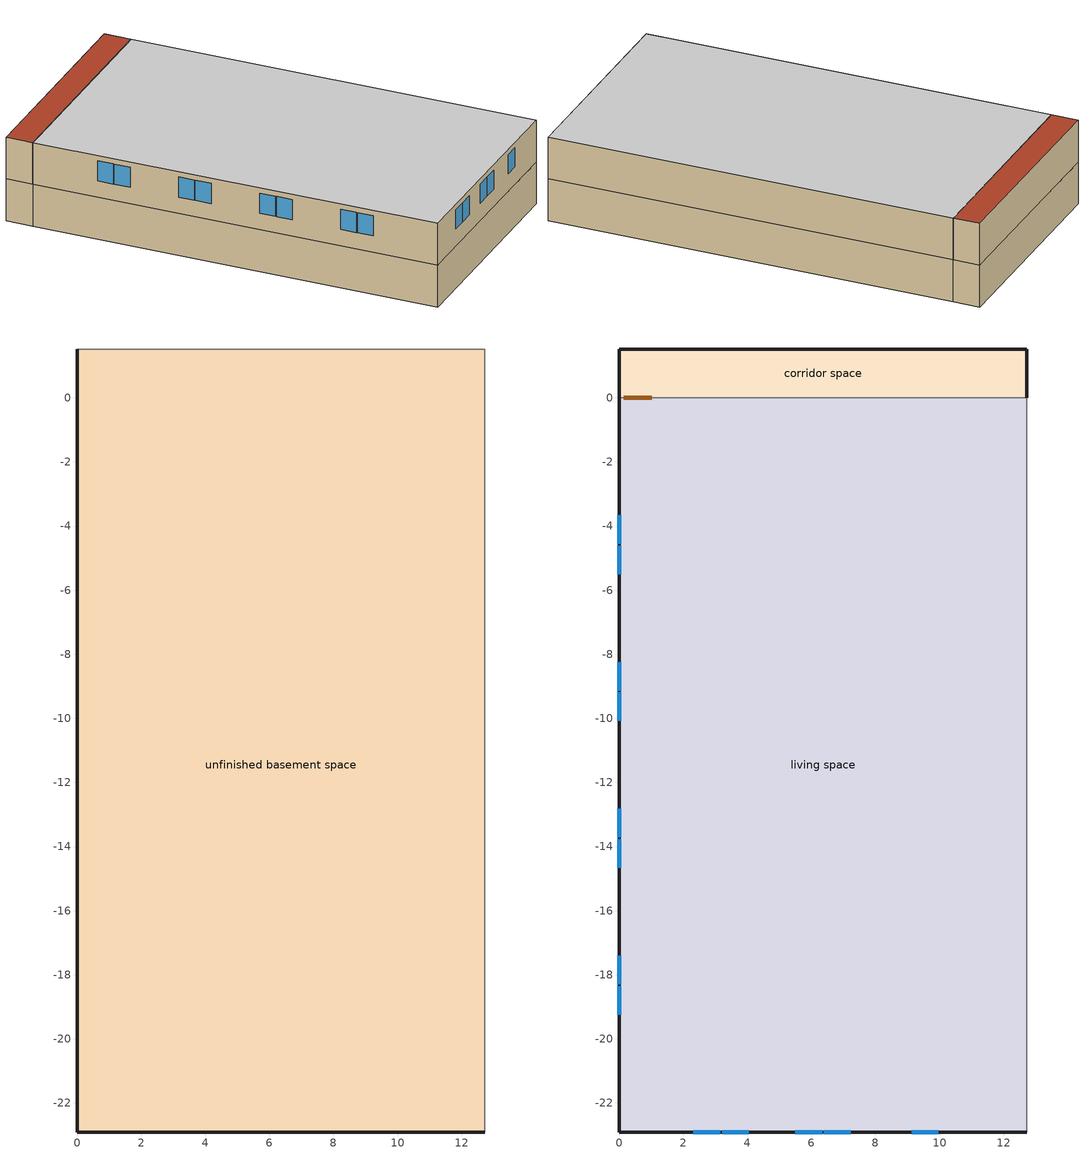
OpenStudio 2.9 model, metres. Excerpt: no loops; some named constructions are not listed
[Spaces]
unfinished basement space
 floor foundation (FloorFndGrndUnfinB 1): 0,0 0,1.52 12.73,1.52 12.73,0 z-2.44
 floor foundation (FloorFndGrndUnfinB): 0,-22.91 0,0 12.73,0 12.73,-22.91 z-2.44
 wall foundation (WallFndGrndUnfinB 1): 0,1.52 0,0 z-2.44:0
 wall adiabatic (WallFndGrndUnfinB Reversed): 12.73,-22.91 12.73,0 12.73,1.52 0,1.52 z-2.44:0
 wall foundation (WallFndGrndUnfinB): 0,0 0,-22.91 12.73,-22.91 z-2.44:0
 ceiling adiabatic (SurfaceTypeRoofAdiabatic Reversed): 12.73,0 12.73,1.52 0,1.52 0,0 z0
living space
 floor to unfinished basement space (FloorUnfinBInsFin Reversed): 0,-22.91 0,0 12.73,0 12.73,-22.91 z0
 wall outside (WallExtInsFin): 0,0 0,-22.91 12.73,-22.91 z0:2.44
 wall adiabatic (WallIntFinUninsFin Reversed): 12.73,-22.91 12.73,0 0,0 z0:2.44
 window (WindowConstruction): 2.32,-22.91 3.15,-22.91 / 3.21,-22.91 4.05,-22.91 / 5.5,-22.91 6.33,-22.91 / 6.39,-22.91 7.23,-22.91 / 9.13,-22.91 9.96,-22.91 z1.02:2.13; 0,-3.66 0,-4.55 / 0,-4.61 0,-5.5 / 0,-8.25 0,-9.13 / 0,-9.19 0,-10.08 / 0,-12.83 0,-13.71 / 0,-13.77 0,-14.66 / 0,-17.41 0,-18.3 / 0,-18.36 0,-19.24 z0.95:2.13
 ceiling adiabatic (SurfaceTypeRoofAdiabatic Reversed): 12.73,-22.91 12.73,0 0,0 0,-22.91 z2.44
corridor space
 floor adiabatic (FloorUnfinUninsUnfin): 0,0 0,1.52 12.73,1.52 12.73,0 z0
 wall outside (WallExtUninsUnfin): 12.73,0 12.73,1.52 0,1.52 0,0 z0:2.44
 wall adiabatic (WallIntUnfinUninsUnfin Reversed): 0,0 12.73,0 z0:2.44
 door inside (UninsDoor): 0.15,0 1.02,0 z0:2.13
 roof outside (RoofUnfinUninsExt 1): 12.73,0 12.73,1.52 0,1.52 0,0 z2.44
[Exterior:Lights:Definition]
res lighting exterior: Design Level {W}=90.8765
[Schedule:Ruleset]
Name | Default Day Schedule | Summer Design Day Schedule | Winter Design Day Schedule
res lighting exterior | Schedule Day 28 | res lighting exterior summer design | res lighting exterior winter design
res misc plug loads schedule | Schedule Day 31 | res misc plug loads schedule summer design | res misc plug loads schedule winter design
res well pump schedule | Schedule Day 34 | res well pump schedule summer design | res well pump schedule winter design
[Schedule:Day]
Schedule Day 28; res lighting exterior winter design; Schedule Day 31; res misc plug loads schedule winter design; Schedule Day 34; res well pump schedule winter design: 24, 0, 0
res lighting exterior weekday1; res lighting exterior weekday12: 5, 0, 0.434959, 6, 0, 0.349858, 7, 0, 0.330947, 8, 0, 0.321491, 9, 0, 0.312035, 10, 0, 0.264757, 11, 0, 0.208024, 12, 0, 0.141834, 13, 0, 0.113467, 15, 0, 0.104012, 16, 0, 0.113467, 17, 0, 0.179657, 18, 0, 0.349858, 19, 0, 0.463325, 20, 0, 0.614615, 21, 0, 0.860461, 22, 0, 0.99284, 23, 0, 0.860461, 24, 0, 0.595704
res lighting exterior weekend1; res lighting exterior weekend12: 2, 0, 0.434959, 4, 0, 0.425503, 5, 0, 0.434959, 6, 0, 0.425503, 7, 0, 0.416047, 8, 0, 0.38768, 9, 0, 0.340402, 10, 0, 0.283669, 11, 0, 0.226935, 12, 0, 0.15129, 13, 0, 0.113467, 15, 0, 0.104012, 16, 0, 0.113467, 17, 0, 0.179657, 18, 0, 0.359314, 19, 0, 0.45387, 20, 0, 0.567337, 21, 0, 0.784816, 22, 0, 0.926651, 23, 0, 0.803728, 24, 0, 0.557882
res lighting exterior weekday2: 5, 0, 0.438095, 6, 0, 0.352381, 7, 0, 0.333333, 8, 0, 0.32381, 9, 0, 0.314286, 10, 0, 0.266667, 11, 0, 0.209524, 12, 0, 0.142857, 13, 0, 0.114286, 15, 0, 0.104762, 16, 0, 0.114286, 17, 0, 0.180952, 18, 0, 0.352381, 19, 0, 0.466667, 20, 0, 0.619048, 21, 0, 0.866667, 22, 0, 1, 23, 0, 0.866667, 24, 0, 0.6
res lighting exterior weekend2: 2, 0, 0.438095, 4, 0, 0.428571, 5, 0, 0.438095, 6, 0, 0.428571, 7, 0, 0.419048, 8, 0, 0.390476, 9, 0, 0.342857, 10, 0, 0.285714, 11, 0, 0.228571, 12, 0, 0.152381, 13, 0, 0.114286, 15, 0, 0.104762, 16, 0, 0.114286, 17, 0, 0.180952, 18, 0, 0.361905, 19, 0, 0.457143, 20, 0, 0.571429, 21, 0, 0.790476, 22, 0, 0.933333, 23, 0, 0.809524, 24, 0, 0.561905
res lighting exterior weekday3; res lighting exterior weekday5: 5, 0, 0.346085, 6, 0, 0.278373, 7, 0, 0.263325, 8, 0, 0.255802, 9, 0, 0.248278, 10, 0, 0.21066, 11, 0, 0.165519, 12, 0, 0.112854, 13, 0, 0.090283, 15, 0, 0.0827594, 16, 0, 0.090283, 17, 0, 0.142948, 18, 0, 0.278373, 19, 0, 0.368656, 20, 0, 0.489033, 21, 0, 0.684646, 22, 0, 0.789976, 23, 0, 0.684646, 24, 0, 0.473986
res lighting exterior weekend3; res lighting exterior weekend5: 2, 0, 0.346085, 4, 0, 0.338561, 5, 0, 0.346085, 6, 0, 0.338561, 7, 0, 0.331038, 8, 0, 0.308467, 9, 0, 0.270849, 10, 0, 0.225707, 11, 0, 0.180566, 12, 0, 0.120377, 13, 0, 0.090283, 15, 0, 0.0827594, 16, 0, 0.090283, 17, 0, 0.142948, 18, 0, 0.285896, 19, 0, 0.361132, 20, 0, 0.451415, 21, 0, 0.624457, 22, 0, 0.737311, 23, 0, 0.639504, 24, 0, 0.443891
res lighting exterior weekday4: 5, 0, 0.344691, 6, 0, 0.277251, 7, 0, 0.262265, 8, 0, 0.254771, 9, 0, 0.247278, 10, 0, 0.209812, 11, 0, 0.164852, 12, 0, 0.112399, 13, 0, 0.0899193, 15, 0, 0.082426, 16, 0, 0.0899193, 17, 0, 0.142372, 18, 0, 0.277251, 19, 0, 0.367171, 20, 0, 0.487063, 21, 0, 0.681888, 22, 0, 0.786794, 23, 0, 0.681888, 24, 0, 0.472076
res lighting exterior weekend4: 2, 0, 0.344691, 4, 0, 0.337197, 5, 0, 0.344691, 6, 0, 0.337197, 7, 0, 0.329704, 8, 0, 0.307224, 9, 0, 0.269758, 10, 0, 0.224798, 11, 0, 0.179839, 12, 0, 0.119892, 13, 0, 0.0899193, 15, 0, 0.082426, 16, 0, 0.0899193, 17, 0, 0.142372, 18, 0, 0.284744, 19, 0, 0.359677, 20, 0, 0.449597, 21, 0, 0.621942, 22, 0, 0.734341, 23, 0, 0.636928, 24, 0, 0.442103
res lighting exterior weekday6; res lighting exterior weekday9: 5, 0, 0.28823, 6, 0, 0.231837, 7, 0, 0.219305, 8, 0, 0.213039, 9, 0, 0.206773, 10, 0, 0.175444, 11, 0, 0.137849, 12, 0, 0.093988, 13, 0, 0.0751904, 15, 0, 0.0689245, 16, 0, 0.0751904, 17, 0, 0.119051, 18, 0, 0.231837, 19, 0, 0.307027, 20, 0, 0.407281, 21, 0, 0.570194, 22, 0, 0.657916, 23, 0, 0.570194, 24, 0, 0.394749
res lighting exterior weekend6; res lighting exterior weekend9: 2, 0, 0.28823, 4, 0, 0.281964, 5, 0, 0.28823, 6, 0, 0.281964, 7, 0, 0.275698, 8, 0, 0.2569, 9, 0, 0.225571, 10, 0, 0.187976, 11, 0, 0.150381, 12, 0, 0.100254, 13, 0, 0.0751904, 15, 0, 0.0689245, 16, 0, 0.0751904, 17, 0, 0.119051, 18, 0, 0.238103, 19, 0, 0.300761, 20, 0, 0.375952, 21, 0, 0.520067, 22, 0, 0.614055, 23, 0, 0.532598, 24, 0, 0.369686
res lighting exterior weekday7; res lighting exterior weekday8: 5, 0, 0.286139, 6, 0, 0.230155, 7, 0, 0.217714, 8, 0, 0.211494, 9, 0, 0.205273, 10, 0, 0.174171, 11, 0, 0.136849, 12, 0, 0.0933061, 13, 0, 0.0746448, 15, 0, 0.0684244, 16, 0, 0.0746448, 17, 0, 0.118188, 18, 0, 0.230155, 19, 0, 0.3048, 20, 0, 0.404326, 21, 0, 0.566057, 22, 0, 0.653142, 23, 0, 0.566057, 24, 0, 0.391885
res lighting exterior weekend7; res lighting exterior weekend8: 2, 0, 0.286139, 4, 0, 0.279918, 5, 0, 0.286139, 6, 0, 0.279918, 7, 0, 0.273698, 8, 0, 0.255037, 9, 0, 0.223935, 10, 0, 0.186612, 11, 0, 0.14929, 12, 0, 0.0995265, 13, 0, 0.0746448, 15, 0, 0.0684244, 16, 0, 0.0746448, 17, 0, 0.118188, 18, 0, 0.236375, 19, 0, 0.298579, 20, 0, 0.373224, 21, 0, 0.516294, 22, 0, 0.6096, 23, 0, 0.528734, 24, 0, 0.367004
res lighting exterior weekday10: 5, 0, 0.345039, 6, 0, 0.277532, 7, 0, 0.26253, 8, 0, 0.255029, 9, 0, 0.247528, 10, 0, 0.210024, 11, 0, 0.165019, 12, 0, 0.112513, 13, 0, 0.0900102, 15, 0, 0.0825094, 16, 0, 0.0900102, 17, 0, 0.142516, 18, 0, 0.277532, 19, 0, 0.367542, 20, 0, 0.487555, 21, 0, 0.682578, 22, 0, 0.787589, 23, 0, 0.682578, 24, 0, 0.472554
res lighting exterior weekend10: 2, 0, 0.345039, 4, 0, 0.337538, 5, 0, 0.345039, 6, 0, 0.337538, 7, 0, 0.330038, 8, 0, 0.307535, 9, 0, 0.270031, 10, 0, 0.225026, 11, 0, 0.18002, 12, 0, 0.120014, 13, 0, 0.0900102, 15, 0, 0.0825094, 16, 0, 0.0900102, 17, 0, 0.142516, 18, 0, 0.285032, 19, 0, 0.360041, 20, 0, 0.450051, 21, 0, 0.622571, 22, 0, 0.735084, 23, 0, 0.637572, 24, 0, 0.44255
res lighting exterior weekday11: 5, 0, 0.343994, 6, 0, 0.276691, 7, 0, 0.261734, 8, 0, 0.254256, 9, 0, 0.246778, 10, 0, 0.209387, 11, 0, 0.164519, 12, 0, 0.112172, 13, 0, 0.0897375, 15, 0, 0.0822593, 16, 0, 0.0897375, 17, 0, 0.142084, 18, 0, 0.276691, 19, 0, 0.366428, 20, 0, 0.486078, 21, 0, 0.680509, 22, 0, 0.785203, 23, 0, 0.680509, 24, 0, 0.471122
res lighting exterior weekend11: 2, 0, 0.343994, 4, 0, 0.336516, 5, 0, 0.343994, 6, 0, 0.336516, 7, 0, 0.329037, 8, 0, 0.306603, 9, 0, 0.269212, 10, 0, 0.224344, 11, 0, 0.179475, 12, 0, 0.11965, 13, 0, 0.0897375, 15, 0, 0.0822593, 16, 0, 0.0897375, 17, 0, 0.142084, 18, 0, 0.284169, 19, 0, 0.35895, 20, 0, 0.448687, 21, 0, 0.620684, 22, 0, 0.732856, 23, 0, 0.63564, 24, 0, 0.441209
res lighting exterior summer design; res misc plug loads schedule summer design; res well pump schedule summer design: 24, 0, 1
res misc plug loads schedule allday1; res misc plug loads schedule allday12: 1, 0, 0.655649, 2, 0, 0.618183, 3, 0, 0.599451, 4, 0, 0.580718, 5, 0, 0.599451, 6, 0, 0.618183, 7, 0, 0.693115, 8, 0, 0.786779, 11, 0, 0.805512, 12, 0, 0.824245, 14, 0, 0.842977, 15, 0, 0.824245, 16, 0, 0.86171, 17, 0, 0.899176, 18, 0, 0.974107, 19, 0, 0.99284, 20, 0, 0.936642, 21, 0, 0.880443, 22, 0, 0.842977, 23, 0, 0.749313, 24, 0, 0.674382
res misc plug loads schedule allday2: 1, 0, 0.660377, 2, 0, 0.622642, 3, 0, 0.603774, 4, 0, 0.584906, 5, 0, 0.603774, 6, 0, 0.622642, 7, 0, 0.698113, 8, 0, 0.792453, 11, 0, 0.811321, 12, 0, 0.830189, 14, 0, 0.849057, 15, 0, 0.830189, 16, 0, 0.867925, 17, 0, 0.90566, 18, 0, 0.981132, 19, 0, 1, 20, 0, 0.943396, 21, 0, 0.886792, 22, 0, 0.849057, 23, 0, 0.754717, 24, 0, 0.679245
res misc plug loads schedule allday3; res misc plug loads schedule allday5: 1, 0, 0.521682, 2, 0, 0.491872, 3, 0, 0.476967, 4, 0, 0.462062, 5, 0, 0.476967, 6, 0, 0.491872, 7, 0, 0.551493, 8, 0, 0.626019, 11, 0, 0.640924, 12, 0, 0.655829, 14, 0, 0.670734, 15, 0, 0.655829, 16, 0, 0.68564, 17, 0, 0.71545, 18, 0, 0.775071, 19, 0, 0.789976, 20, 0, 0.745261, 21, 0, 0.700545, 22, 0, 0.670734, 23, 0, 0.596208, 24, 0, 0.536588
res misc plug loads schedule allday4: 1, 0, 0.519581, 2, 0, 0.489891, 3, 0, 0.475045, 4, 0, 0.4602, 5, 0, 0.475045, 6, 0, 0.489891, 7, 0, 0.549271, 8, 0, 0.623497, 11, 0, 0.638342, 12, 0, 0.653187, 14, 0, 0.668033, 15, 0, 0.653187, 16, 0, 0.682878, 17, 0, 0.712568, 18, 0, 0.771949, 19, 0, 0.786794, 20, 0, 0.742258, 21, 0, 0.697723, 22, 0, 0.668033, 23, 0, 0.593807, 24, 0, 0.534426
res misc plug loads schedule allday6; res misc plug loads schedule allday9: 1, 0, 0.434473, 2, 0, 0.409646, 3, 0, 0.397232, 4, 0, 0.384819, 5, 0, 0.397232, 6, 0, 0.409646, 7, 0, 0.4593, 8, 0, 0.521367, 11, 0, 0.533781, 12, 0, 0.546194, 14, 0, 0.558608, 15, 0, 0.546194, 16, 0, 0.571021, 17, 0, 0.595848, 18, 0, 0.645502, 19, 0, 0.657916, 20, 0, 0.620675, 21, 0, 0.583435, 22, 0, 0.558608, 23, 0, 0.49654, 24, 0, 0.446886
res misc plug loads schedule allday7; res misc plug loads schedule allday8: 1, 0, 0.43132, 2, 0, 0.406674, 3, 0, 0.39435, 4, 0, 0.382027, 5, 0, 0.39435, 6, 0, 0.406674, 7, 0, 0.455967, 8, 0, 0.517585, 11, 0, 0.529908, 12, 0, 0.542231, 14, 0, 0.554555, 15, 0, 0.542231, 16, 0, 0.566878, 17, 0, 0.591525, 18, 0, 0.640819, 19, 0, 0.653142, 20, 0, 0.616172, 21, 0, 0.579202, 22, 0, 0.554555, 23, 0, 0.492938, 24, 0, 0.443644
res misc plug loads schedule allday10: 1, 0, 0.520106, 2, 0, 0.490386, 3, 0, 0.475526, 4, 0, 0.460666, 5, 0, 0.475526, 6, 0, 0.490386, 7, 0, 0.549827, 8, 0, 0.624128, 11, 0, 0.638988, 12, 0, 0.653848, 14, 0, 0.668708, 15, 0, 0.653848, 16, 0, 0.683568, 17, 0, 0.713289, 18, 0, 0.772729, 19, 0, 0.787589, 20, 0, 0.743009, 21, 0, 0.698428, 22, 0, 0.668708, 23, 0, 0.594407, 24, 0, 0.534966
res misc plug loads schedule allday11: 1, 0, 0.51853, 2, 0, 0.4889, 3, 0, 0.474085, 4, 0, 0.45927, 5, 0, 0.474085, 6, 0, 0.4889, 7, 0, 0.54816, 8, 0, 0.622236, 11, 0, 0.637051, 12, 0, 0.651867, 14, 0, 0.666682, 15, 0, 0.651867, 16, 0, 0.681497, 17, 0, 0.711127, 18, 0, 0.770388, 19, 0, 0.785203, 20, 0, 0.740757, 21, 0, 0.696312, 22, 0, 0.666682, 23, 0, 0.592606, 24, 0, 0.533345
res well pump schedule allday1; res well pump schedule allday12: 1, 0, 0.508543, 2, 0, 0.265829, 3, 0, 0.219598, 4, 0, 0.173367, 5, 0, 0.184925, 6, 0, 0.20804, 7, 0, 0.300503, 9, 0, 0.381407, 10, 0, 0.36985, 12, 0, 0.381407, 15, 0, 0.36985, 16, 0, 0.381407, 17, 0, 0.520101, 18, 0, 0.658795, 19, 0, 0.762815, 20, 0, 0.878393, 21, 0, 0.936182, 22, 0, 0.993971, 23, 0, 0.866835, 24, 0, 0.751257
res well pump schedule allday2: 1, 0, 0.511628, 2, 0, 0.267442, 3, 0, 0.22093, 4, 0, 0.174419, 5, 0, 0.186047, 6, 0, 0.209302, 7, 0, 0.302326, 9, 0, 0.383721, 10, 0, 0.372093, 12, 0, 0.383721, 15, 0, 0.372093, 16, 0, 0.383721, 17, 0, 0.523256, 18, 0, 0.662791, 19, 0, 0.767442, 20, 0, 0.883721, 21, 0, 0.94186, 22, 0, 1, 23, 0, 0.872093, 24, 0, 0.755814
res well pump schedule allday3; res well pump schedule allday5: 1, 0, 0.446407, 2, 0, 0.233349, 3, 0, 0.192767, 4, 0, 0.152184, 5, 0, 0.16233, 6, 0, 0.182621, 7, 0, 0.263786, 9, 0, 0.334806, 10, 0, 0.32466, 12, 0, 0.334806, 15, 0, 0.32466, 16, 0, 0.334806, 17, 0, 0.456553, 18, 0, 0.578301, 19, 0, 0.669611, 20, 0, 0.771067, 21, 0, 0.821796, 22, 0, 0.872524, 23, 0, 0.760922, 24, 0, 0.659466
res well pump schedule allday4: 1, 0, 0.445085, 2, 0, 0.232658, 3, 0, 0.192196, 4, 0, 0.151734, 5, 0, 0.161849, 6, 0, 0.18208, 7, 0, 0.263005, 9, 0, 0.333814, 10, 0, 0.323698, 12, 0, 0.333814, 15, 0, 0.323698, 16, 0, 0.333814, 17, 0, 0.455201, 18, 0, 0.576588, 19, 0, 0.667628, 20, 0, 0.768784, 21, 0, 0.819362, 22, 0, 0.86994, 23, 0, 0.758668, 24, 0, 0.657513
res well pump schedule allday6; res well pump schedule allday9: 1, 0, 0.391323, 2, 0, 0.204555, 3, 0, 0.16898, 4, 0, 0.133405, 5, 0, 0.142299, 6, 0, 0.160087, 7, 0, 0.231236, 9, 0, 0.293492, 10, 0, 0.284598, 12, 0, 0.293492, 15, 0, 0.284598, 16, 0, 0.293492, 17, 0, 0.400216, 18, 0, 0.506941, 19, 0, 0.586984, 20, 0, 0.675921, 21, 0, 0.720389, 22, 0, 0.764858, 23, 0, 0.667027, 24, 0, 0.57809
res well pump schedule allday7; res well pump schedule allday8: 1, 0, 0.389119, 2, 0, 0.203403, 3, 0, 0.168029, 4, 0, 0.132654, 5, 0, 0.141498, 6, 0, 0.159185, 7, 0, 0.229934, 9, 0, 0.291839, 10, 0, 0.282996, 12, 0, 0.291839, 15, 0, 0.282996, 16, 0, 0.291839, 17, 0, 0.397963, 18, 0, 0.504086, 19, 0, 0.583679, 20, 0, 0.672115, 21, 0, 0.716333, 22, 0, 0.760551, 23, 0, 0.663271, 24, 0, 0.574835
res well pump schedule allday10: 1, 0, 0.430984, 2, 0, 0.225287, 3, 0, 0.186107, 4, 0, 0.146926, 5, 0, 0.156721, 6, 0, 0.176312, 7, 0, 0.254672, 9, 0, 0.323238, 10, 0, 0.313443, 12, 0, 0.323238, 15, 0, 0.313443, 16, 0, 0.323238, 17, 0, 0.440779, 18, 0, 0.55832, 19, 0, 0.646476, 20, 0, 0.744426, 21, 0, 0.793402, 22, 0, 0.842377, 23, 0, 0.734631, 24, 0, 0.63668
res well pump schedule allday11: 1, 0, 0.429221, 2, 0, 0.224366, 3, 0, 0.185345, 4, 0, 0.146325, 5, 0, 0.15608, 6, 0, 0.17559, 7, 0, 0.253631, 9, 0, 0.321916, 10, 0, 0.312161, 12, 0, 0.321916, 15, 0, 0.312161, 16, 0, 0.321916, 17, 0, 0.438976, 18, 0, 0.556036, 19, 0, 0.643832, 20, 0, 0.741382, 21, 0, 0.790157, 22, 0, 0.838932, 23, 0, 0.731627, 24, 0, 0.634076
[Schedule:Rule] Date Specification Type=DateRange; Start Day=1
Name | Schedule Ruleset | Rule Order | Day Schedule | Apply Monday | Apply Tuesday | Apply Wednesday | Apply Thursday | Apply Friday | Start Month | End Month | End Day | Apply Sunday | Apply Saturday
res lighting exterior weekday rule1 | res lighting exterior | 23 | res lighting exterior weekday1 | Yes | Yes | Yes | Yes | Yes | 1 | 1 | 31
res lighting exterior weekend rule1 | res lighting exterior | 22 | res lighting exterior weekend1 |  |  |  |  |  | 1 | 1 | 31 | Yes | Yes
res lighting exterior weekday rule2 | res lighting exterior | 21 | res lighting exterior weekday2 | Yes | Yes | Yes | Yes | Yes | 2 | 2 | 28
res lighting exterior weekend rule2 | res lighting exterior | 20 | res lighting exterior weekend2 |  |  |  |  |  | 2 | 2 | 28 | Yes | Yes
res lighting exterior weekday rule3 | res lighting exterior | 19 | res lighting exterior weekday3 | Yes | Yes | Yes | Yes | Yes | 3 | 3 | 31
res lighting exterior weekend rule3 | res lighting exterior | 18 | res lighting exterior weekend3 |  |  |  |  |  | 3 | 3 | 31 | Yes | Yes
res lighting exterior weekday rule4 | res lighting exterior | 17 | res lighting exterior weekday4 | Yes | Yes | Yes | Yes | Yes | 4 | 4 | 30
res lighting exterior weekend rule4 | res lighting exterior | 16 | res lighting exterior weekend4 |  |  |  |  |  | 4 | 4 | 30 | Yes | Yes
res lighting exterior weekday rule5 | res lighting exterior | 15 | res lighting exterior weekday5 | Yes | Yes | Yes | Yes | Yes | 5 | 5 | 31
res lighting exterior weekend rule5 | res lighting exterior | 14 | res lighting exterior weekend5 |  |  |  |  |  | 5 | 5 | 31 | Yes | Yes
res lighting exterior weekday rule6 | res lighting exterior | 13 | res lighting exterior weekday6 | Yes | Yes | Yes | Yes | Yes | 6 | 6 | 30
res lighting exterior weekend rule6 | res lighting exterior | 12 | res lighting exterior weekend6 |  |  |  |  |  | 6 | 6 | 30 | Yes | Yes
res lighting exterior weekday rule7 | res lighting exterior | 11 | res lighting exterior weekday7 | Yes | Yes | Yes | Yes | Yes | 7 | 7 | 31
res lighting exterior weekend rule7 | res lighting exterior | 10 | res lighting exterior weekend7 |  |  |  |  |  | 7 | 7 | 31 | Yes | Yes
res lighting exterior weekday rule8 | res lighting exterior | 9 | res lighting exterior weekday8 | Yes | Yes | Yes | Yes | Yes | 8 | 8 | 31
res lighting exterior weekend rule8 | res lighting exterior | 8 | res lighting exterior weekend8 |  |  |  |  |  | 8 | 8 | 31 | Yes | Yes
res lighting exterior weekday rule9 | res lighting exterior | 7 | res lighting exterior weekday9 | Yes | Yes | Yes | Yes | Yes | 9 | 9 | 30
res lighting exterior weekend rule9 | res lighting exterior | 6 | res lighting exterior weekend9 |  |  |  |  |  | 9 | 9 | 30 | Yes | Yes
res lighting exterior weekday rule10 | res lighting exterior | 5 | res lighting exterior weekday10 | Yes | Yes | Yes | Yes | Yes | 10 | 10 | 31
res lighting exterior weekend rule10 | res lighting exterior | 4 | res lighting exterior weekend10 |  |  |  |  |  | 10 | 10 | 31 | Yes | Yes
res lighting exterior weekday rule11 | res lighting exterior | 3 | res lighting exterior weekday11 | Yes | Yes | Yes | Yes | Yes | 11 | 11 | 30
res lighting exterior weekend rule11 | res lighting exterior | 2 | res lighting exterior weekend11 |  |  |  |  |  | 11 | 11 | 30 | Yes | Yes
res lighting exterior weekday rule12 | res lighting exterior | 1 | res lighting exterior weekday12 | Yes | Yes | Yes | Yes | Yes | 12 | 12 | 31
res lighting exterior weekend rule12 | res lighting exterior | 0 | res lighting exterior weekend12 |  |  |  |  |  | 12 | 12 | 31 | Yes | Yes
res misc plug loads schedule allday rule1 | res misc plug loads schedule | 11 | res misc plug loads schedule allday1 | Yes | Yes | Yes | Yes | Yes | 1 | 1 | 31 | Yes | Yes
res misc plug loads schedule allday rule2 | res misc plug loads schedule | 10 | res misc plug loads schedule allday2 | Yes | Yes | Yes | Yes | Yes | 2 | 2 | 28 | Yes | Yes
res misc plug loads schedule allday rule3 | res misc plug loads schedule | 9 | res misc plug loads schedule allday3 | Yes | Yes | Yes | Yes | Yes | 3 | 3 | 31 | Yes | Yes
res misc plug loads schedule allday rule4 | res misc plug loads schedule | 8 | res misc plug loads schedule allday4 | Yes | Yes | Yes | Yes | Yes | 4 | 4 | 30 | Yes | Yes
res misc plug loads schedule allday rule5 | res misc plug loads schedule | 7 | res misc plug loads schedule allday5 | Yes | Yes | Yes | Yes | Yes | 5 | 5 | 31 | Yes | Yes
res misc plug loads schedule allday rule6 | res misc plug loads schedule | 6 | res misc plug loads schedule allday6 | Yes | Yes | Yes | Yes | Yes | 6 | 6 | 30 | Yes | Yes
res misc plug loads schedule allday rule7 | res misc plug loads schedule | 5 | res misc plug loads schedule allday7 | Yes | Yes | Yes | Yes | Yes | 7 | 7 | 31 | Yes | Yes
res misc plug loads schedule allday rule8 | res misc plug loads schedule | 4 | res misc plug loads schedule allday8 | Yes | Yes | Yes | Yes | Yes | 8 | 8 | 31 | Yes | Yes
res misc plug loads schedule allday rule9 | res misc plug loads schedule | 3 | res misc plug loads schedule allday9 | Yes | Yes | Yes | Yes | Yes | 9 | 9 | 30 | Yes | Yes
res misc plug loads schedule allday rule10 | res misc plug loads schedule | 2 | res misc plug loads schedule allday10 | Yes | Yes | Yes | Yes | Yes | 10 | 10 | 31 | Yes | Yes
res misc plug loads schedule allday rule11 | res misc plug loads schedule | 1 | res misc plug loads schedule allday11 | Yes | Yes | Yes | Yes | Yes | 11 | 11 | 30 | Yes | Yes
res misc plug loads schedule allday rule12 | res misc plug loads schedule | 0 | res misc plug loads schedule allday12 | Yes | Yes | Yes | Yes | Yes | 12 | 12 | 31 | Yes | Yes
res well pump schedule allday rule1 | res well pump schedule | 11 | res well pump schedule allday1 | Yes | Yes | Yes | Yes | Yes | 1 | 1 | 31 | Yes | Yes
res well pump schedule allday rule2 | res well pump schedule | 10 | res well pump schedule allday2 | Yes | Yes | Yes | Yes | Yes | 2 | 2 | 28 | Yes | Yes
res well pump schedule allday rule3 | res well pump schedule | 9 | res well pump schedule allday3 | Yes | Yes | Yes | Yes | Yes | 3 | 3 | 31 | Yes | Yes
res well pump schedule allday rule4 | res well pump schedule | 8 | res well pump schedule allday4 | Yes | Yes | Yes | Yes | Yes | 4 | 4 | 30 | Yes | Yes
res well pump schedule allday rule5 | res well pump schedule | 7 | res well pump schedule allday5 | Yes | Yes | Yes | Yes | Yes | 5 | 5 | 31 | Yes | Yes
res well pump schedule allday rule6 | res well pump schedule | 6 | res well pump schedule allday6 | Yes | Yes | Yes | Yes | Yes | 6 | 6 | 30 | Yes | Yes
res well pump schedule allday rule7 | res well pump schedule | 5 | res well pump schedule allday7 | Yes | Yes | Yes | Yes | Yes | 7 | 7 | 31 | Yes | Yes
res well pump schedule allday rule8 | res well pump schedule | 4 | res well pump schedule allday8 | Yes | Yes | Yes | Yes | Yes | 8 | 8 | 31 | Yes | Yes
res well pump schedule allday rule9 | res well pump schedule | 3 | res well pump schedule allday9 | Yes | Yes | Yes | Yes | Yes | 9 | 9 | 30 | Yes | Yes
res well pump schedule allday rule10 | res well pump schedule | 2 | res well pump schedule allday10 | Yes | Yes | Yes | Yes | Yes | 10 | 10 | 31 | Yes | Yes
res well pump schedule allday rule11 | res well pump schedule | 1 | res well pump schedule allday11 | Yes | Yes | Yes | Yes | Yes | 11 | 11 | 30 | Yes | Yes
res well pump schedule allday rule12 | res well pump schedule | 0 | res well pump schedule allday12 | Yes | Yes | Yes | Yes | Yes | 12 | 12 | 31 | Yes | Yes
